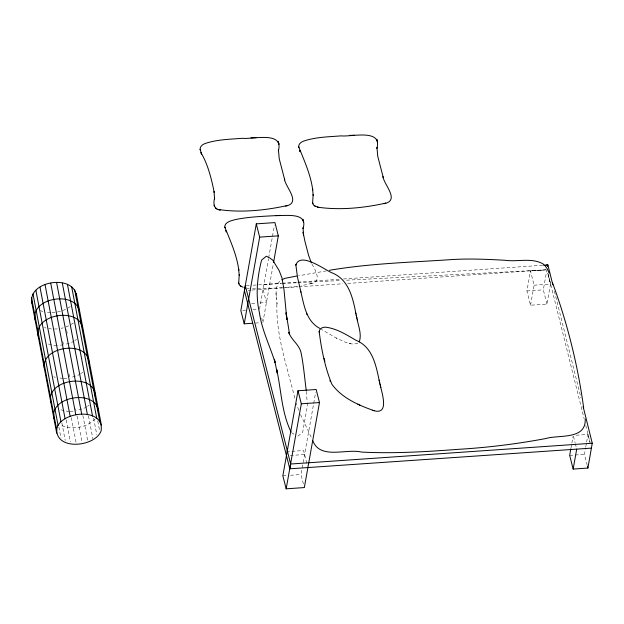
<?xml version="1.0" encoding="UTF-8"?>
<svg xmlns="http://www.w3.org/2000/svg" width="624" height="624" viewBox="0 0 624 624"><rect width="100%" height="100%" fill="white"/><g stroke="black" fill="none" stroke-linecap="round" stroke-linejoin="round"><path stroke-width="0.47" stroke-dasharray="3.12 2.34" d="M294.793 398.128C287.134 366.561 275.714 335.221 276.923 302.281L277.064 304.028C276.151 296.416 274.56 287.461 279.817 281.034M259.49 309.278L268.492 258.765M268.663 257.813L274.427 225.443M262.868 322.546L273.39 263.476M303.389 483.842L301.025 474.529L315.658 392.387M547.794 273.382L550.508 284.06L546.944 304.083L530.54 305.206L526.921 290.963L530.486 270.949L545.922 269.888L344.62 280.293M530.54 305.206L534.105 285.191L530.486 270.949M546.944 304.083L543.325 289.84L546.889 269.818M571.03 447.782L571.709 443.984M571.873 443.032L573.058 436.387M587.215 465.317L584.423 454.358L585.608 447.712M585.78 446.761L586.459 442.962M586.622 442.018L587.98 434.421L574.15 435.373M95.168 418.891C86.408 428.072 71.354 430.271 60.029 424.819M297.913 436.168L302.687 432.198L307.219 406.739L307.172 403.159M357.864 343.122C350.665 346.156 342.662 340.759 336.164 337.982M70.247 306.587C64.732 310.424 58.032 312.64 51.293 312.515M71.05 324.449L73.382 323.037M74.186 340.899L71.854 342.311L64.194 344.729M74.966 340.431L76.518 339.487M80.465 373.807L78.125 375.219L70.465 377.629M81.237 373.331L82.797 372.395M86.736 406.708L84.404 408.119L76.736 410.537M87.516 406.24L89.068 405.296M68.718 325.861L65.988 326.867L66.511 329.605M311.914 283.304L300.979 285.847M310.268 283.881C322.795 282.149 315.338 269.981 311.696 263.671M326.461 270.878L298.576 275.785M61.051 328.271L63.258 327.873M63.453 344.861L57.564 345.423M297.133 286.393L283.195 287.68M246.316 285.683L249.226 285.48M253.11 285.215L281.393 283.273M282.251 283.202L296.923 282.196M297.898 282.134L339.651 279.256M343.45 278.99L542.584 265.27M282.29 287.742L256.519 288.912M248.204 290.285L250.988 290.09M251.917 290.027L257.486 289.645M258.414 289.575L298.069 286.845M299.044 286.783L342.802 283.764M347.669 283.429L546.055 269.763M251.581 303.553L256.222 303.233M259.935 302.975L266.432 302.523L263.063 289.255M534.105 285.191L550.602 284.053L547.817 273.374M242.713 310.432L245.513 310.237M252.97 309.722L257.626 309.403M526.921 290.963L543.325 289.84M255.411 323.06L260.068 322.741M286.432 451.706L303.576 450.52L307.429 465.691M290.308 455.497L304.59 454.514M569.681 455.372L574.283 455.06M575.211 454.997L584.423 454.358M282.851 475.784L286.681 475.519M290.503 475.254L301.025 474.529M263.913 284.474L281.416 283.569M282.391 283.514L296.977 282.758M297.944 282.711L339.76 280.543M50.552 312.523L45.583 312.062M54.428 328.973L57.377 328.942M56.831 345.431L54.616 345.446L47.518 343.84M63.102 378.331L58.133 377.871M63.843 378.323L66.791 378.3M69.381 411.239L67.166 411.255L60.06 409.648M70.114 411.232L73.063 411.2M255.676 288.889L251.542 288.717M247.088 288.218L249.233 288.506M48.719 328.513L51.48 328.996M349.089 343.262L350.688 343.629M40.451 310.619L42.83 311.579M44.374 327.389L45.965 328.029M53.789 376.748L55.372 377.387M336.991 338.426L321.36 329.402M291.4 432.619L294.411 434.476M300.534 414.57L311.992 438.867M298.756 410.257L296.33 403.346M587.98 434.421L590.07 442.642M573.464 436.348L575.086 442.744M575.32 443.656L576.248 447.307M261.745 318.123L262.415 320.775M554.455 291.33L580.991 397.948M548.145 274.178L584.134 418.805M585.78 425.404L590 442.369M97.734 420.982L99.481 430.115M93.639 418.205L96.775 434.655M88.475 415.849L92.836 438.695M66.682 330.525L67.205 333.263M82.891 415.522L87.773 441.113M62.759 341.203L63.281 343.949M69.014 374.002L69.553 376.826M75.644 408.79L76.003 410.67M77.048 416.153L82.103 442.658M71.331 417.628L76.214 443.219M66.152 419.913L70.333 441.847M61.885 423.041L65.192 440.404M58.89 427.105L60.98 438.071M306.345 391.295L307.156 402.262M275.98 293.015L276.463 299.122"/><path stroke-width="0.94" d="M295.893 264.28L295.846 265.145C300.144 251.285 324.62 269.763 331.64 272.688C349.627 279.638 353.129 299.489 356.437 316.095M319.238 331.305L319.192 332.179C318.942 327.982 324.028 326.43 327.382 327.428C337.787 329.222 346.897 334.971 355.859 340.236C373.472 347.256 376.202 366.982 379.782 383.128M295.862 264.787L297.437 276.986L300.963 292.18M319.207 331.82C321.391 349.463 325.104 367.7 331.851 384.158C341.632 397.901 358.574 405.288 374.033 410.662L372.434 410.296M585.226 419.094C586.115 440.131 559.034 434.561 545.875 438.516C516.937 443.976 487.679 447.58 458.289 449.335C426.114 451.737 393.83 453.749 361.561 452.072C346.398 448.344 320.003 460.06 312.741 440.599M76.471 296.712C75.114 273.367 26.66 280.667 32.05 303.529M79.615 313.162C78.25 289.825 29.804 297.125 35.186 319.987M82.633 330.275C82.672 306.173 32.752 313.334 38.321 336.437M88.904 363.176C88.943 339.082 39.023 346.242 44.6 369.338M95.183 396.084C95.222 371.982 45.295 379.142 50.872 402.246M98.436 411.879C97.071 388.534 48.625 395.834 54.007 418.696M273.562 262.525L278.312 235.856L274.934 222.589L256.292 223.868L240.848 310.557L244.226 323.833L252.611 323.248M244.226 323.833L259.662 237.136L256.292 223.868M297.999 390.764L282.851 475.784L286.166 488.826L304.34 487.57L319.48 402.558L316.165 389.516L297.999 390.764L301.314 403.806L286.166 488.826M289.809 468.803L290.659 464.014L245.341 285.745L244.413 290.542L289.809 468.803L591.458 448.118M570.859 448.726L569.681 455.372L573.16 469.076L587.909 468.055L592.254 443.235L583.097 406.435M573.16 469.076L576.709 449.14M547.552 266.542L547.88 264.911L546.468 264.997M359.206 341.983C362.115 334.012 357.997 325.33 356.749 317.374M281.869 279.841L284.7 278.39L296.657 276.042M287.305 205.538C265.114 210.436 241.441 212.862 218.876 209.563L220.35 209.976C213.743 209.882 213.096 203.081 214.601 198.214L214.547 198.853L214.079 191.623L214.196 192.34C211.435 178.62 208.073 164.814 200.967 152.623L201.614 154.167M285.652 206.107C301.688 202.894 285.55 187.333 284.482 179.189L284.723 179.915L279.224 158.73L278.452 150.064L278.398 150.704C283.982 130.814 252.658 139.519 242.58 138.294C230.287 139.277 217.682 139.425 205.858 143.278C202.831 144.136 199.438 146.492 200.242 150.08L200.187 149.323L201.451 153.777M329.308 270.325C369.938 263.383 411.294 262.33 452.353 259.537C470.012 258.5 487.695 259.288 505.339 260.302C517.998 262.064 532.545 257.205 543.902 264.451M259.662 237.136L278.312 235.856M543.551 265.2L547.88 264.911L552.809 284.723M301.314 403.806L319.48 402.558M290.659 464.014L592.254 443.235M250.949 137.826L255.949 137.647M349.471 135.4L354.479 135.221M278.195 215.483L280.558 215.42L275.558 215.592C284.755 216.037 308.677 211.7 303.007 228.478L303.061 227.838L303.529 235.045L303.108 232.19L304.871 241.114L308.599 255.372L311.376 262.946M277.93 215.498C263.648 216.341 249.218 216.676 235.178 219.64C231.184 220.732 223.899 222.175 224.851 227.854L224.796 227.089C230.396 240.942 236.8 254.927 238.805 270.114L238.688 269.396L239.265 275.465L239.249 274.802L238.703 282.906L239.538 285.145L241.504 286.572M372.824 410.381C390.304 416.161 381.568 392.207 380.094 384.407M243.204 287.282L240.334 285.917M357.841 404.11L360.344 405.46M314.246 205.717L318.872 207.55L317.398 207.137C339.963 210.436 363.644 208.01 385.827 203.112L384.181 203.681C400.218 200.468 384.072 184.907 383.003 176.764L383.245 177.489L377.746 156.304L376.974 147.638L376.919 148.278C382.512 128.388 351.179 137.093 341.102 135.868C328.817 136.851 316.212 136.999 304.387 140.852C301.361 141.71 297.96 144.066 298.763 147.654L298.709 146.89C304.309 160.742 310.713 174.728 312.718 189.914L312.601 189.197L313.178 195.265L313.162 194.602L312.616 202.706L313.451 204.945L315.424 206.38M215.725 208.143L216.895 208.806L215.982 208.283M319.847 328.419C306.056 321.212 304.013 304.918 300.768 291.416M544.892 265.457L547.318 268.866L549.058 273.062M290.971 431.753C281.549 412.425 281.26 390.101 276.674 369.416L277.329 373.331L274.373 359.26L275.122 362.684C269.966 345.969 261.83 330.127 259.405 312.608C255.372 295.121 257.291 277.36 261.573 260.099L266.323 256.214L269.818 257.993L272.766 260.161L279.123 270.566L281.947 277.774L283.975 289.458L286.845 319.441L286.073 312.959M299.972 151.351L299.489 150.197L300.144 151.741M225.576 230.396L226.231 231.941M552.419 282.633C567.372 322.943 577.832 365.204 583.658 407.8M306.579 313.451L307.039 314.636M329.924 380.476L330.392 381.67M587.441 466.229L587.909 468.055M324.121 358.449L324.854 361.382M379.571 382.247L380.305 385.289M379.033 380.071L379.252 380.96M355.688 313.045L355.906 313.927M356.226 315.214L356.959 318.256M380.609 386.568L380.819 387.434M357.263 319.535L357.466 320.408M312.616 202.706L312.819 203.783M238.703 282.906L238.906 283.975M214.094 205.132L214.297 206.209M76.284 293.506L101.377 425.123M74.685 289.926L99.785 421.543M71.682 286.861L96.775 418.478M67.462 284.528L92.555 416.146M62.322 283.085L87.422 414.703M56.612 282.633L81.713 414.242M50.723 283.195L75.824 414.812M45.061 284.731L70.153 416.348M39.998 287.149L65.091 418.766M35.88 290.277L60.98 421.894M33.002 293.904L58.102 425.521M31.551 297.781L56.644 429.398M31.621 301.642L56.722 433.259M286.127 312.959L289.622 334.495L288.67 332.225C291.4 340.361 299.933 344.815 301.259 353.753C303.654 365.859 304.629 378.167 306.236 390.382M56.995 427.424C53.438 450.91 94.77 447.634 101.104 430.95C104.66 407.472 63.336 410.748 56.995 427.424M376.756 139.339L377.481 141.718L376.756 139.339M278.234 141.765L278.959 144.144L278.234 141.765M303.17 220.178L302.695 219.281L303.568 221.918L303.17 220.178"/></g></svg>
